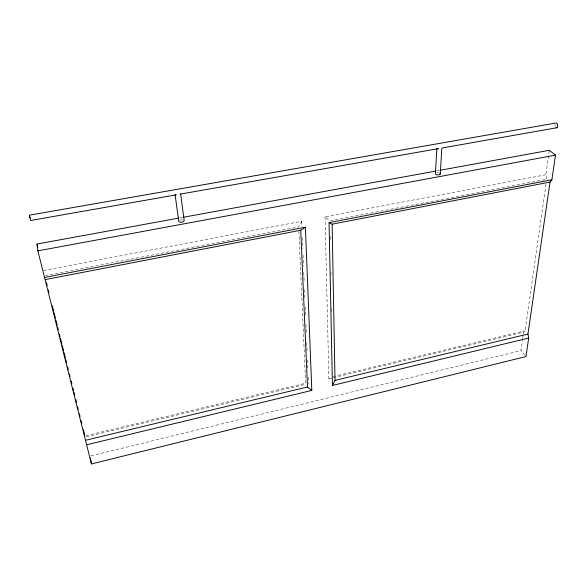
<?xml version="1.0" encoding="UTF-8"?>
<svg xmlns="http://www.w3.org/2000/svg" width="587" height="587" viewBox="0 0 587 587"><rect width="100%" height="100%" fill="white"/><g stroke="black" fill="none" stroke-linecap="round" stroke-linejoin="round"><path stroke-width="0.44" stroke-dasharray="2.94 2.2" d="M524.873 355.223L520.962 350.6L522.577 339.198M522.701 338.325L523.2 334.817M523.318 333.937L523.567 332.183L525.086 330.797L546.042 183.812M545.844 174.743L325.044 216.83L329.879 220.925L546.695 179.27L545.844 174.743L549.307 150.294M43.629 270.468L301.63 221.292L298.68 226.92L45.661 275.523M325.044 216.83L328.903 378.747L330.958 377.712M179.761 220.132L182.99 219.67M91.051 455.85L520.962 350.6M85.841 435.715L305.629 383.216L298.886 231.491M333.02 376.678L525.086 330.797M86.267 436.779L305.783 384.272M328.903 378.747L332.455 377.896M333.343 377.683L523.567 332.183M179.512 217.968L183.122 217.307M436.567 170.927L439.267 170.428M436.735 172.688L438.687 172.703M555.001 124.437L555.148 126.352M301.63 221.292L301.865 226.765M302.32 237.706L302.782 248.653M303.046 255.037L303.508 265.984M303.78 272.368L304.198 282.398M304.506 289.692L304.924 299.73M305.233 307.023L305.651 317.061M305.959 324.354L306.377 334.385M306.722 342.595L307.067 350.806M307.449 359.926L307.793 368.13M308.182 377.25L308.446 383.641M330.195 236.502L330.283 241.081M330.914 272.229L330.987 275.897M331.655 308.879L331.706 311.624"/><path stroke-width="0.88" d="M436.853 148.922L435.415 173.304L435.488 174.207L436.933 174.86L438.893 174.875L440.213 174.251L441.864 148.019L557.019 127.724L557.65 126.374L557.496 124.444L556.652 123.079L555.618 123.072L29.35 215.202L30.553 220.507L176.195 194.84L175.109 194.811L178.756 221.438L179.923 222.209L181.992 222.238L183.746 221.504L184.157 220.441L180.635 193.842M178.609 218.129L37.003 244.045L37.876 250.862L91.433 463.928L525.989 356.544L528.696 338.053L527.94 334.054L550.041 182.073L551.897 179.754L555.507 155.137L549.307 150.294L440.169 170.267M332.447 385.439L335.008 380.376L332.125 224.175L329.058 222.671L332.447 385.439L528.696 338.053M45.287 279.595L300.749 230.236L305.409 227.228L311.814 390.421L86.627 444.792M85.643 440.257L307.485 386.987L311.814 390.421M335.008 380.376L527.94 334.054M44.568 277.46L305.409 227.228M329.058 222.671L551.897 179.754M332.125 224.175L550.041 182.073M37.876 250.862L555.507 155.137M183.122 217.307L435.664 171.088M180.106 194.15L438.518 148.614L436.999 148.68M555.984 127.717L557.019 127.724M37.003 244.045L37.891 247.567M46.542 282.78L47.202 285.436M48.317 289.861L48.978 292.517M52.309 305.798L53.644 311.11M54.085 312.878L55.42 318.191M55.868 319.959L57.196 325.271M57.643 327.04L58.304 329.696M59.419 334.128L60.087 336.777M60.527 338.552L61.862 343.865M62.303 345.633L63.638 350.945M64.078 352.714L65.414 358.026M65.854 359.794L66.522 362.45M67.63 366.875L68.297 369.531M69.413 373.963L70.073 376.619M71.188 381.044L71.849 383.7M72.964 388.124L73.632 390.781M74.072 392.549L74.74 395.205M75.848 399.63L76.515 402.286M77.623 406.718L78.291 409.374M79.399 413.798L80.067 416.454M81.182 420.879L81.842 423.535M83.398 429.728L84.733 435.04M29.82 216.368L30.15 217.828M90.442 457.816L91.433 463.928M440.133 173.356L440.213 174.251M300.749 230.236L307.485 386.987"/></g></svg>
